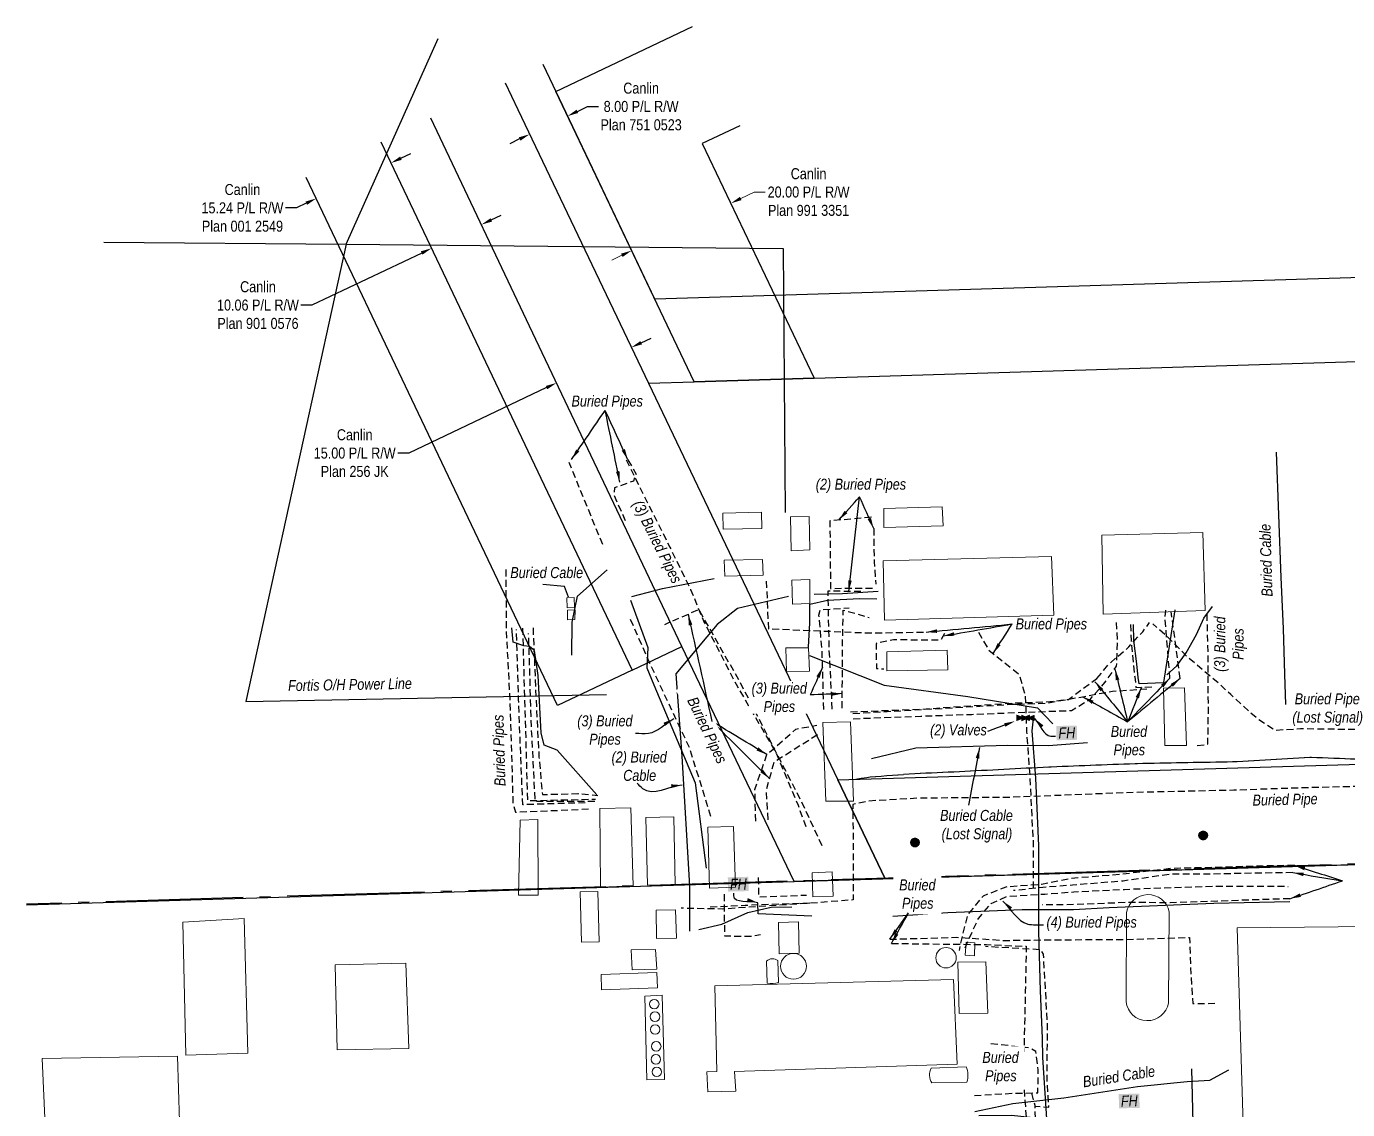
# Model space of a CAD drawing. Extents: x 663492 to 667541, y 5675958 to 5679620.
# Drawn here: x 665694 to 666896, y 5676738 to 5677723 of the extents above; entities that cross this region are included whole.
import ezdxf

# ---------------------------------------------------------------- set-up
doc = ezdxf.new("R2010")
doc.units = 0
doc.header["$LTSCALE"] = 5
for name, pattern in [('0', [1, 1, 0]), ('foc-QUARTERLINE', [33, 25, -3, 2, -3]), ('UG_PIPE', [1.875, 1.25, -0.625])]:
    doc.linetypes.add(name, pattern=pattern)
for name, color, linetype in [('AS-CABLE', 224, 'foc-CABLE'), ('AS-PIPE-UG', 44, 'UG_PIPE'), ('AS-PIPE-UG-T', 44, 'Continuous'), ('AS-POWER', 104, 'foc-POWER'), ('AS-SYMBOL', 7, 'Continuous'), ('AS-TELEPHONE', 224, 'foc-TEL'), ('C-RW', 13, 'Continuous'), ('F-RW', 190, 'Continuous'), ('L-SECQ', 8, 'foc-QUARTERLINE'), ('L-TITLEDB', 4, 'Continuous'), ('T-WATER', 160, 'Continuous')]:
    doc.layers.add(name, color=color, linetype=linetype)
doc.layers.add('AS-GENERAL', color=48, linetype='Continuous', lineweight=18)
doc.layers.add('C-RW-T', color=13, linetype='Continuous', lineweight=9)
doc.styles.add('175L', font='ARIALN.TTF', dxfattribs={"height": 20})
doc.styles.add('80CG', font='ARIALN.TTF', dxfattribs={"height": 10})
doc.styles.add('80L', font='ARIALN.TTF', dxfattribs={"height": 10})
doc.styles.add('foc-LtypeFont', font='ARIALN.TTF', dxfattribs={"height": 7.35})
doc.linetypes.add('foc-CABLE', pattern='A,2,-1,["C",foc-LtypeFont,S=0.2,R=0,X=-0.625,Y=-0.75],-1.24,8', length=12.24)
doc.linetypes.add('foc-POWER', pattern='A,6,-1,["P",foc-LtypeFont,S=0.2,R=0,X=-0.625,Y=-0.75],-1.24,4', length=12.24)
doc.linetypes.add('foc-TEL', pattern='A,2,-1,["T",foc-LtypeFont,S=0.2,R=0,X=-0.425,Y=-0.75],-1.24,8', length=12.24)
doc.dimstyles.new('Compass 5 000', dxfattribs={"dimscale": 5, "dimtxt": 9, "dimasz": 2, "dimexe": 0.2, "dimexo": 0.0625, "dimgap": 0.5, "dimtad": 0, "dimtih": 1, "dimtoh": 1, "dimzin": 0, "dimdsep": 46, "dimtxsty": '80CG', "dimcen": 0.1, "dimse1": 1, "dimse2": 1, "dimclrd": 256, "dimclrt": 256, "dimaunit": 1, "dimadec": 4, "dimazin": 0, "dimtfac": 0.06, "dimtofl": 0, "dimtmove": 0, "dimatfit": 1, "dimfxl": 0.2, "dimtolj": 1, "dimtzin": 0, "dimlwd": -1, "dimarcsym": 0})

# ---------------------------------------------------------------- blocks, each defined once
blk = doc.blocks.new('*X461')
at = {"color": 0}
for p, q in [((102.1, -2061.6), (108.8, -2061.6)), ((102.1, -2068.4), (108.8, -2068.4)), ((102.2, -2061.7), (108.8, -2061.7)), ((102.2, -2068.3), (108.7, -2068.3)), ((102.3, -2061.4), (108.6, -2061.4)), ((102.3, -2061.9), (108.6, -2061.9)), ((102.3, -2068.1), (108.6, -2068.1)), ((102.3, -2068.6), (108.7, -2068.6)), ((102.5, -2061.2), (108.5, -2061.2)), ((102.5, -2062), (108.4, -2062)), ((102.5, -2068), (108.4, -2068)), ((102.5, -2068.7), (108.5, -2068.7)), ((102.6, -2062.2), (108.3, -2062.2)), ((102.7, -2061.1), (108.2, -2061.1)), ((102.7, -2067.8), (108.3, -2067.8)), ((102.7, -2068.9), (108.3, -2068.9)), ((102.8, -2062.3), (108.1, -2062.3)), ((102.8, -2067.7), (108.1, -2067.7)), ((102.9, -2060.9), (108, -2060.9)), ((102.9, -2069.1), (108, -2069.1)), ((103, -2062.5), (108, -2062.5)), ((103, -2067.5), (108, -2067.5)), ((103.1, -2062.7), (107.8, -2062.7)), ((103.1, -2067.3), (107.8, -2067.3)), ((103.2, -2060.8), (107.7, -2060.8)), ((103.2, -2069.2), (107.8, -2069.2)), ((103.3, -2062.8), (107.7, -2062.8)), ((103.3, -2067.2), (107.6, -2067.2)), ((103.4, -2063), (107.5, -2063)), ((103.4, -2067), (107.5, -2067)), ((103.5, -2060.6), (107.4, -2060.6)), ((103.5, -2069.4), (107.4, -2069.4)), ((103.6, -2063.1), (107.3, -2063.1)), ((103.6, -2066.9), (107.3, -2066.9)), ((103.7, -2063.3), (107.2, -2063.3)), ((103.8, -2066.7), (107.2, -2066.7)), ((103.9, -2060.5), (107, -2060.5)), ((103.9, -2063.4), (107, -2063.4)), ((103.9, -2066.6), (107, -2066.6)), ((103.9, -2069.5), (107.1, -2069.5)), ((104.1, -2063.6), (106.9, -2063.6)), ((104.1, -2066.4), (106.9, -2066.4)), ((104.2, -2063.7), (106.7, -2063.7)), ((104.2, -2066.2), (106.7, -2066.2)), ((104.4, -2063.9), (106.6, -2063.9)), ((104.4, -2066.1), (106.6, -2066.1)), ((104.4, -2069.7), (106.5, -2069.7)), ((104.5, -2060.3), (106.5, -2060.3)), ((104.5, -2064.1), (106.4, -2064.1)), ((104.5, -2065.9), (106.4, -2065.9)), ((104.7, -2064.2), (106.3, -2064.2)), ((104.7, -2065.8), (106.2, -2065.8)), ((104.8, -2064.4), (106.1, -2064.4)), ((104.8, -2065.6), (106.1, -2065.6)), ((105, -2064.5), (105.9, -2064.5)), ((105, -2065.5), (105.9, -2065.5)), ((105.1, -2064.7), (105.8, -2064.7)), ((105.2, -2065.3), (105.8, -2065.3)), ((105.3, -2064.8), (105.6, -2064.8)), ((105.3, -2065.2), (105.6, -2065.2))]:
    blk.add_line(p, q, dxfattribs=at)
blk = doc.blocks.new('Pile')
h = blk.add_hatch(color=255)
h.dxf.hatch_style = 1
edge = h.paths.add_edge_path()
edge.add_arc((0, 0), 0.868, 0, 360)
at = {"color": 224}
for p, q in [((0.54, -0.54), (-0.54, 0.54)), ((-0.54, -0.54), (0.54, 0.54))]:
    blk.add_line(p, q, dxfattribs=at)
blk.add_circle((0, 0), 0.768, dxfattribs=at)
at = {"color": 224, "xscale": 0.16, "yscale": 0.16, "zscale": 0.16}
blk.add_blockref('*X461', (-16.87, 330.4), dxfattribs=at)
blk = doc.blocks.new('VALVE')
h = blk.add_hatch(color=255)
h.dxf.hatch_style = 1
edge = h.paths.add_edge_path()
edge.add_line((-0.33, 0.24), (-1.2, 0.59))
edge.add_line((-1.2, 0.59), (-1.2, -0.59))
edge.add_line((-1.2, -0.59), (-0.33, -0.24))
edge.add_arc((0, 0), 0.411, 215.8775, 324.1225)
edge.add_line((0.33, -0.24), (1.2, -0.59))
edge.add_line((1.2, -0.59), (1.2, 0.59))
edge.add_line((1.2, 0.59), (0.33, 0.24))
edge.add_arc((0, 0), 0.411, 35.8775, 144.1225)
at = {"color": 48}
for p, q in [((-1.1, 0.44), (-1.1, -0.44)), ((-0.29, 0.12), (-1.1, 0.44)), ((0.29, 0.12), (1.1, 0.44)), ((1.1, 0.44), (1.1, -0.44)), ((-1.1, -0.44), (-0.29, -0.12)), ((1.1, -0.44), (0.29, -0.12))]:
    blk.add_line(p, q, dxfattribs=at)
for radius in [0.311, 0.11]:
    blk.add_circle((0, 0), radius, dxfattribs=at)
blk = doc.blocks.new('*D467')
at = {"layer": 'C-RW-T', "transparency": 16777216}
for p, q in [((666343.6, 5677566.3), (666355.8, 5677572.1)), ((666355.8, 5677572.1), (666365.8, 5677572.1)), ((666235.4, 5677514.6), (666226.4, 5677510.3))]:
    blk.add_line(p, q, dxfattribs=at)
for points in [[(666342.9, 5677567.8), (666344.3, 5677564.8), (666334.6, 5677561.9)], [(666234.7, 5677516.1), (666236.1, 5677513.1), (666244.4, 5677518.9)]]:
    blk.add_solid(points, dxfattribs=at)
at = {"layer": 'C-RW-T', "transparency": 16777216, "insert": (666405.3, 5677572.1), "char_height": 10, "attachment_point": 5, "style": '80CG'}
blk.add_mtext('\\A1;Canlin\\P20.00 P/L R/W\\PPlan 991 3351', dxfattribs=at)
blk = doc.blocks.new('*D468')
at = {"layer": 'C-RW', "transparency": 16777216}
for p, q in [((666034.5, 5677602.9), (666043.6, 5677607.2)), ((665939.5, 5677557.7), (665929.5, 5677557.7)), ((665948.5, 5677562), (665939.5, 5677557.7))]:
    blk.add_line(p, q, dxfattribs=at)
for points in [[(666033.8, 5677604.4), (666035.2, 5677601.4), (666025.5, 5677598.6)], [(665947.8, 5677563.5), (665949.2, 5677560.5), (665957.5, 5677566.3)]]:
    blk.add_solid(points, dxfattribs=at)
at = {"layer": 'C-RW', "transparency": 16777216, "insert": (665890.4, 5677557.7), "char_height": 10, "attachment_point": 5, "style": '80CG'}
blk.add_mtext('\\A1;Canlin\\P15.24 P/L R/W\\PPlan 001 2549', dxfattribs=at)
blk = doc.blocks.new('*D469')
at = {"layer": 'C-RW', "transparency": 16777216}
for p, q in [((666116.7, 5677546.8), (666125.7, 5677551.1)), ((666053.4, 5677516.7), (665953.6, 5677469.3)), ((665953.6, 5677469.3), (665943.6, 5677469.3))]:
    blk.add_line(p, q, dxfattribs=at)
for points in [[(666116, 5677548.3), (666117.4, 5677545.3), (666107.7, 5677542.5)], [(666052.6, 5677518.2), (666054.1, 5677515.2), (666062.4, 5677521)]]:
    blk.add_solid(points, dxfattribs=at)
at = {"layer": 'C-RW', "transparency": 16777216, "insert": (665904.5, 5677469.3), "char_height": 10, "attachment_point": 5, "style": '80CG'}
blk.add_mtext('\\A1;Canlin\\P10.06 P/L R/W\\PPlan 901 0576', dxfattribs=at)
blk = doc.blocks.new('*D470')
at = {"layer": 'C-RW', "transparency": 16777216}
for p, q in [((666253, 5677435.1), (666262.1, 5677439.4)), ((666167, 5677394.3), (666041.6, 5677334.7)), ((666041.6, 5677334.7), (666031.6, 5677334.7))]:
    blk.add_line(p, q, dxfattribs=at)
for points in [[(666252.3, 5677436.6), (666253.8, 5677433.6), (666244, 5677430.8)], [(666166.3, 5677395.8), (666167.7, 5677392.8), (666176.1, 5677398.6)]]:
    blk.add_solid(points, dxfattribs=at)
at = {"layer": 'C-RW', "transparency": 16777216, "insert": (665992.5, 5677334.7), "char_height": 10, "attachment_point": 5, "style": '80CG'}
blk.add_mtext('\\A1;Canlin\\P15.00 P/L R/W\\PPlan 256 JK', dxfattribs=at)
blk = doc.blocks.new('*D474')
at = {"layer": 'C-RW', "transparency": 16777216}
for p, q in [((666195, 5677645.5), (666204.3, 5677649.9)), ((666204.3, 5677649.9), (666214.3, 5677649.9)), ((666142.5, 5677620.4), (666133.5, 5677616.1))]:
    blk.add_line(p, q, dxfattribs=at)
for points in [[(666194.3, 5677647), (666195.7, 5677644), (666186, 5677641.2)], [(666141.8, 5677621.9), (666143.3, 5677618.9), (666151.6, 5677624.7)]]:
    blk.add_solid(points, dxfattribs=at)
at = {"layer": 'C-RW', "transparency": 16777216, "insert": (666253, 5677649.9), "char_height": 10, "attachment_point": 5, "style": '80CG'}
blk.add_mtext('\\A1;Canlin\\P8.00 P/L R/W\\PPlan 751 0523', dxfattribs=at)

msp = doc.modelspace()

# ---------------------------------------------------------------- linework, layer by layer
at = {"layer": 'AS-CABLE', "flags": 128}
for points in [[(666839.397, 5677106.23), (666838.452, 5677133.64), (666837.177, 5677175.32), (666834.987, 5677221.705), (666830.902, 5677335.75)], [(666189.862, 5677150.955), (666190.327, 5677181.075), (666195.177, 5677204.76), (666221.982, 5677228.605)], [(666244.487, 5677204.3), (666272.337, 5677211.63), (666319.557, 5677220.795)], [(666186.912, 5677203.805), (666183.342, 5677213.54), (666163.707, 5677215.295)], [(666468.512, 5677208.925), (666435.997, 5677206.655), (666410.422, 5677206.075)], [(666243.442, 5677200.99), (666259.002, 5677157.965), (666258.232, 5677139.46), (666264.477, 5677124.115), (666302.142, 5677034.915), (666312.292, 5676957.435)], [(666405.367, 5677158.24), (666406.452, 5677180.535), (666406.442, 5677197.355), (666422.397, 5677200.895), (666451.592, 5677202.67), (666467.447, 5677202.355)], [(666738.412, 5677192.305), (666728.232, 5677126.09)], [(666731.272, 5677133.07), (666740.182, 5677141.34), (666748.587, 5677153.275), (666758.237, 5677169.71), (666764.857, 5677184.68), (666772.727, 5677195.395)], [(666212.782, 5677023.86), (666176.582, 5677064.765), (666164.692, 5677069.13), (666162.012, 5677080.365), (666159.437, 5677132.43), (666155.977, 5677155.175), (666151.572, 5677159.04), (666146.412, 5677159.555), (666136.527, 5677162.81), (666135.262, 5677175.835)], [(666728.407, 5677125.96), (666705.987, 5677124.81), (666705.127, 5677130.675), (666703.697, 5677143.06), (666701.247, 5677164.315), (666700.892, 5677178.88)], [(666406.232, 5677150.565), (666473.987, 5677123.6), (666550.117, 5677113.4), (666613.637, 5677103.16), (666627.457, 5677088.535)], [(666462.557, 5677057.035), (666502.952, 5677066.74), (666586.232, 5677069.19), (666623.617, 5677068.98), (666659.122, 5677071.56)], [(666305.387, 5676901.635), (666326.482, 5676906.555), (666350.097, 5676917.075), (666371.237, 5676921.895), (666390.132, 5676922.24)], [(666556.562, 5676736.12), (666590.932, 5676743.335), (666637.457, 5676748.335), (666704.407, 5676758.7), (666749.742, 5676763.455), (666770.167, 5676764.415), (666787.407, 5676773.95)], [(666559.997, 5676732.53), (666589.727, 5676732.695), (666618.022, 5676729.57), (666656.362, 5676725.455), (666713.152, 5676719.585), (666752.512, 5676711.71), (666755.342, 5676713.26), (666753.772, 5676774.935)]]:
    msp.add_lwpolyline(points, dxfattribs=at)
at = {"layer": 'AS-CABLE'}
msp.add_lwpolyline([(666387.072, 5677204.51), (666340.507, 5677193.505), (666322.112, 5677178.76), (666284.602, 5677133.985), (666290.162, 5677059.27), (666297.057, 5676940.88), (666296.992, 5676899.9)], dxfattribs=at)
at = {"layer": 'AS-GENERAL', "flags": 128}
for points in [[(666362.466, 5677281.138), (666362.663, 5677266.202), (666327.465, 5677265.612), (666327.268, 5677280.155)], [(666388.835, 5677276.944), (666389.426, 5677246.011), (666406.38, 5677246.799), (666405.789, 5677277.141)], [(666473.618, 5677284.286), (666473.743, 5677267.207), (666527.776, 5677268.714), (666526.645, 5677285.919)], [(666671.88, 5677260.136), (666673.222, 5677188.424), (666766.098, 5677191.775), (666763.751, 5677262.481)], [(666473.135, 5677236.804), (666474.294, 5677182.91), (666628.463, 5677187.358), (666626.165, 5677240.8)], [(666363.449, 5677238.098), (666364.039, 5677223.752), (666329.038, 5677222.966), (666328.448, 5677237.312)], [(666390.035, 5677219.333), (666390.585, 5677197.519), (666406.542, 5677197.886), (666406.359, 5677219.7)], [(666185.357, 5677203.163), (666185.65, 5677193.996), (666192.426, 5677194.288), (666192.134, 5677203.397)], [(666185.883, 5677192.069), (666186.059, 5677183.253), (666192.719, 5677183.486), (666192.894, 5677192.186)], [(666384.682, 5677157.6), (666385.23, 5677135.841), (666406.087, 5677136.39), (666405.172, 5677157.783)], [(666476.419, 5677154.184), (666476.497, 5677136.88), (666531.948, 5677137.815), (666531.246, 5677155.509)], [(666747.312, 5677121.436), (666748.869, 5677068.807), (666729.284, 5677068.807), (666727.987, 5677121.047)], [(666418.159, 5677089.706), (666420.859, 5677018.123), (666446.053, 5677018.302), (666443.534, 5677090.426)], [(666215.301, 5677011.593), (666215.942, 5676939.98), (666245.815, 5676941.126), (666243.578, 5677012.188)], [(666143.114, 5677001.056), (666141.576, 5676932.633), (666159.268, 5676932.633), (666159.012, 5677001.568)], [(666257.236, 5677003.41), (666258.81, 5676941.798), (666284.027, 5676942.527), (666282.607, 5677004.012)], [(666313.555, 5676994.501), (666315.293, 5676939.174), (666338.961, 5676939.976), (666336.955, 5676995.303)], [(666408.49, 5676953.025), (666409.245, 5676931.13), (666427.628, 5676931.717), (666426.789, 5676954.032)], [(666266.605, 5676919.021), (666266.939, 5676893.313), (666285.062, 5676893.814), (666284.393, 5676919.355)], [(665836.202, 5676908.255), (665838.857, 5676787.356), (665895.411, 5676789.15), (665891.82, 5676911.464)], [(666378.567, 5676879.579), (666396.767, 5676880.083), (666396.007, 5676908.48), (666377.807, 5676907.977)], [(666548.654, 5676889.921), (666547.578, 5676878.237), (666556.161, 5676877.69), (666556.537, 5676889.515)], [(665974.773, 5676869.379), (665976.441, 5676791.989), (666041.648, 5676793.47), (666039.055, 5676870.86)], [(666541.143, 5676871.901), (666542.264, 5676825.258), (666568.191, 5676825.538), (666566.649, 5676872.181)], [(666320.037, 5676850.423), (666321.969, 5676772.563), (666312.77, 5676772.044), (666313.564, 5676753.944), (666338.982, 5676754.579), (666337.999, 5676772.46), (666540.584, 5676779.098), (666537.001, 5676856.092)], [(666256.504, 5676840.923), (666258.226, 5676764.731), (666274.357, 5676765.06), (666272.217, 5676841.718)], [(665708.106, 5676784.157), (665710.886, 5676723.286), (665833.203, 5676727.074), (665831.182, 5676786.43)]]:
    msp.add_lwpolyline(points, close=True, dxfattribs=at)
at = {"layer": 'AS-GENERAL'}
for points in [[(666197.439, 5676935.73), (666213.488, 5676936.059), (666214.834, 5676890.47), (666198.751, 5676890.073)], [(666926.792, 5676657.947), (666917.58, 5676904.355), (666795.223, 5676902.953), (666802.705, 5676654.697)], [(666266.204, 5676883.517), (666267.202, 5676865.387), (666244.799, 5676864.753), (666243.983, 5676883.154)], [(666267.233, 5676862.562), (666267.867, 5676848.439), (666216.868, 5676846.628), (666216.506, 5676860.661)]]:
    msp.add_lwpolyline(points, close=True, dxfattribs=at)
at = {"layer": 'AS-GENERAL', "flags": 128}
for points in [[(666367.72, 5676852.72), (666367.092, 5676872.804, -0.37583703), (666377.453, 5676873.275), (666378.081, 5676853.347, -0.14104394)], [(666516.897, 5676775.435, 0.26612899), (666517.327, 5676762.002), (666549.348, 5676762.817, 0.1815032), (666548.596, 5676776.68)]]:
    msp.add_lwpolyline(points, format="xyb", close=True, dxfattribs=at)
at = {"layer": 'AS-GENERAL'}
for centre, radius in [((666530.29, 5676875.883), 9.281), ((666391.583, 5676868.097), 11.763), ((666264.932, 5676833.691), 4.349), ((666265.591, 5676822.326), 4.349), ((666265.756, 5676810.631), 4.349), ((666266.745, 5676795.313), 4.349), ((666266.415, 5676783.454), 4.349), ((666267.239, 5676772.089), 4.349)]:
    msp.add_circle(centre, radius, dxfattribs=at)
at = {"layer": 'AS-PIPE-UG', "flags": 128}
for points in [[(666218.067, 5677251.51), (666187.452, 5677326.36)], [(666240.937, 5677328.61), (666248.477, 5677315.74), (666246.022, 5677309.38), (666228.892, 5677303.1), (666228.222, 5677297.005), (666238.942, 5677272.135)], [(666239.287, 5677328.64), (666279.127, 5677249.21), (666298.032, 5677210.68), (666310.447, 5677180.715), (666339.302, 5677124.595), (666375.557, 5677062.46), (666395.777, 5677014.47), (666403.052, 5676994.5)], [(666462.522, 5677276.385), (666424.667, 5677273.085), (666425.242, 5677211.75), (666465.857, 5677212.095)], [(666464.547, 5677266.08), (666464.927, 5677235.8), (666466.477, 5677215.615)], [(666129.987, 5677228.835), (666130.222, 5677174.015), (666133.572, 5677110.87), (666136.412, 5677015.955), (666138.717, 5677008.33), (666196.907, 5677010.68), (666205.667, 5677011.365)], [(666366.772, 5677218.37), (666368.752, 5677175.095), (666460.217, 5677171.205), (666512.122, 5677171.95)], [(666452.917, 5677208.775), (666422.697, 5677209.245), (666423.822, 5677155.795), (666426.542, 5677102.045)], [(666417.662, 5676977.75), (666398.797, 5677017.97), (666343.227, 5677126.005), (666305.647, 5677192.465), (666274.217, 5677178.72)], [(666419.122, 5677101.63), (666417.612, 5677155.27), (666414.732, 5677187.515), (666415.867, 5677192.25), (666442.347, 5677194.065)], [(666316.462, 5677004.295), (666297.257, 5677066.115), (666260.687, 5677144.375), (666243.302, 5677183.755)], [(666435.912, 5677102.88), (666436.122, 5677157.14), (666436.842, 5677192.025), (666460.327, 5677185.38)], [(666445.912, 5677093.26), (666507.387, 5677095.59), (666553.642, 5677097.205), (666621.542, 5677099.88), (666644.302, 5677100.715), (666661.337, 5677110.8), (666674.672, 5677126.07), (666685.482, 5677141.145), (666686.192, 5677164.035), (666685.302, 5677181.4)], [(666667.572, 5677129.85), (666678.487, 5677142.96), (666696.572, 5677158.5), (666709.197, 5677172.38), (666715.477, 5677180.59)], [(666733.897, 5677130.05), (666729.517, 5677185.97), (666730.307, 5677192.08)], [(666743.337, 5677129.94), (666735.032, 5677190.815)], [(666758.762, 5677068.73), (666768.482, 5677070.05), (666768.972, 5677103.685), (666768.742, 5677123.38), (666768.802, 5677151.2), (666767.667, 5677189.53)], [(666202.142, 5677016.76), (666145.322, 5677015.035), (666141.542, 5677110.68), (666139.592, 5677174.39)], [(666145.117, 5677175.65), (666149.632, 5677018.67), (666211.572, 5677020.13)], [(666210.832, 5677018.015), (666156.682, 5677018.055), (666153.247, 5677086.26), (666150.662, 5677170.83)], [(666154.677, 5677175.745), (666157.457, 5677110.645), (666160.082, 5677058.205), (666163.202, 5677024.345), (666195.432, 5677025.095), (666213.667, 5677023.54)], [(666529.052, 5677170.68), (666525.372, 5677164.5), (666482.472, 5677164.975), (666466.647, 5677161.685), (666467.017, 5677138.9), (666473.737, 5677138.65)], [(666559.722, 5677171.78), (666569.282, 5677155.72), (666596.787, 5677133.535), (666602.422, 5677113.8)], [(666698.147, 5677178.965), (666698.727, 5677164.405), (666700.807, 5677142.9), (666701.872, 5677131.325), (666703.067, 5677121.735), (666719.417, 5677122.16)], [(666902.417, 5677083.395), (666852.547, 5677083.945), (666829.517, 5677082.59), (666813.972, 5677092.645), (666789.202, 5677115.135), (666779.467, 5677124.49), (666750.237, 5677148.98), (666731.922, 5677167.43), (666718.512, 5677179.385)], [(666443.552, 5677099.55), (666507.657, 5677101.88), (666553.102, 5677105.065), (666591.137, 5677107.51), (666620.472, 5677108.505), (666641.642, 5677110.81), (666667.572, 5677129.85)], [(666713.072, 5677120.055), (666681.692, 5677117.985), (666656.272, 5677113.275), (666620.597, 5677106.925), (666591.327, 5677106.055), (666444.092, 5677097.63)], [(666602.422, 5677113.8), (666603.562, 5677081.37), (666606.612, 5677038.955), (666609.702, 5676976.85), (666609.502, 5676939.655)], [(666357.352, 5677000.08), (666356.452, 5677028.85), (666367.357, 5677060.565), (666393.582, 5677083.705), (666412.807, 5677087.345)], [(666413.317, 5677078.42), (666373.647, 5677053.43), (666366.642, 5677028.105), (666368.292, 5677001.38)], [(667131.762, 5677036.88), (666862.467, 5677030.59), (666792.097, 5677028.19), (666700.492, 5677026.125), (666588.622, 5677021.715), (666503.767, 5677020.85), (666459.582, 5677018.325), (666445.542, 5677015.175), (666445.817, 5676984.61), (666445.882, 5676933.78), (666445.817, 5676928.42), (666401.902, 5676925.08), (666326.767, 5676920.14), (666289.332, 5676920.905)], [(666847.002, 5676960.02), (666772.047, 5676957.905), (666735.802, 5676957.07), (666689.882, 5676951.73), (666643.902, 5676947.865), (666617.137, 5676942.56), (666584.577, 5676940.185), (666564.002, 5676931.855), (666549.907, 5676914.93), (666543.257, 5676888.72), (666542.202, 5676882.57)], [(666845.572, 5676953.32), (666771.842, 5676951.98), (666736.097, 5676951.93), (666691.407, 5676945.64), (666645.282, 5676941.875), (666618.342, 5676939.745), (666591.602, 5676936.89)], [(666359.477, 5676948.93), (666359.837, 5676931.225), (666387.377, 5676932.13), (666403.377, 5676932.875)], [(666547.597, 5676884.965), (666559.822, 5676911.675), (666571.267, 5676925.175), (666585.992, 5676931.77), (666620.092, 5676933.76), (666646.662, 5676935.79), (666692.547, 5676938.055), (666735.102, 5676939.79), (666772.767, 5676941), (666841.597, 5676940.805)], [(666328.502, 5676933.68), (666328.632, 5676910.985), (666328.747, 5676895.77), (666353.272, 5676895.4), (666361.467, 5676896.885)], [(666843.082, 5676929.56), (666734.007, 5676925.87), (666695.507, 5676926.075), (666647.052, 5676924.155), (666617.662, 5676923.835)], [(666406.347, 5676925.505), (666347.512, 5676923.41), (666313.932, 5676921.68)], [(666479.057, 5676892.655), (666539.932, 5676894.515), (666583.342, 5676891.605), (666636.987, 5676892.28), (666690.797, 5676892.41), (666751.702, 5676894.305), (666753.087, 5676858.035), (666754.777, 5676834.16), (666777.232, 5676834.5)], [(666480.692, 5676888.89), (666567.037, 5676887.855), (666603.327, 5676886.265), (666602.407, 5676845.315), (666600.582, 5676765.405), (666604.632, 5676710.865), (666607.322, 5676637.12), (666607.242, 5676586.54), (666608.597, 5676538.77), (666614.842, 5676510.315), (666652.887, 5676481.715), (666670.217, 5676470.295)], [(666690.932, 5676462.075), (666636.322, 5676504.715), (666625.017, 5676518.01), (666617.472, 5676537.875), (666614.157, 5676586.87), (666612.897, 5676637.715), (666612.442, 5676709.895), (666611.252, 5676740.81), (666623.862, 5676740.14), (666622.192, 5676765.01), (666622.602, 5676815.17), (666618.977, 5676879.2), (666616.602, 5676883.14), (666566.272, 5676885.995)], [(666556.122, 5676750.515), (666591.012, 5676752.685), (666613.822, 5676752.945), (666614.197, 5676774.02), (666612.032, 5676790.76), (666605.972, 5676793.765), (666568.277, 5676798.02)], [(666607.987, 5676752.815), (666611.432, 5676740.695)]]:
    msp.add_lwpolyline(points, dxfattribs=at)
at = {"layer": 'AS-PIPE-UG-T', "ltscale": 0.2, "start_tangent": (-0.93639505, -0.35094773), "end_tangent": (-0.93639505, -0.35094773)}
msp.add_spline([(666583.609, 5677087.452), (666567.925, 5677081.573)], degree=3, dxfattribs=at)
at = {"layer": 'AS-PIPE-UG-T', "ltscale": 0.2}
msp.add_solid([(666583.024, 5677089.012), (666592.971, 5677090.96), (666584.194, 5677085.891)], dxfattribs=at)
at = {"layer": 'AS-POWER', "flags": 128}
for points in [[(665764.203, 5677526.714), (665984.701, 5677524.877), (666068.534, 5677711.631)], [(665984.701, 5677524.877), (665893.39, 5677108.963), (666221.482, 5677115.208)], [(665984.701, 5677524.877), (666382.295, 5677520.677), (666383.965, 5677280.722)]]:
    msp.add_lwpolyline(points, dxfattribs=at)
at = {"layer": 'AS-TELEPHONE', "linetype": '0'}
msp.add_lwpolyline([(666448.252, 5677038.225), (666461.232, 5677040.33), (666501.862, 5677043.43), (666547.367, 5677045.495), (666625.957, 5677049.62), (666704.327, 5677052.61), (666795.132, 5677054.32), (666862.627, 5677058.28), (666942.192, 5677055.105)], dxfattribs=at)
at = {"layer": 'C-RW', "flags": 128}
for points in [[(666342.621, 5677632.403), (666308.661, 5677616.248), (666410.487, 5677402.868), (666301.259, 5677399.522), (666175.272, 5677663.565), (666299.637, 5677722.74)], [(666129.267, 5677671.572), (666140.868, 5677647.19), (666259.629, 5677398.227), (666301.259, 5677399.522), (666410.487, 5677402.868), (667220.539, 5677427.844), (667230.416, 5677061.631), (667233.232, 5676970.253), (667237.483, 5676831.512), (667313.603, 5676833.823), (667309.362, 5676972.548), (667306.546, 5677063.912), (667294.143, 5677506.309), (666374.638, 5677477.992), (666265.515, 5677474.636), (666163.912, 5677688.065)], [(666129.267, 5677671.572), (666140.868, 5677647.19), (666259.629, 5677398.227), (666431.848, 5677037.755), (666474.799, 5676947.722), (666392.232, 5676945.281), (666289.871, 5677158.941), (666157.34, 5677438.001), (666061.691, 5677639.402)], [(666016.372, 5677617.828), (666102.652, 5677436.349), (666244.75, 5677137.465), (666289.871, 5677158.941), (666157.34, 5677438.001), (666061.691, 5677639.402)], [(666016.372, 5677617.828), (666102.652, 5677436.349), (666244.75, 5677137.465), (666177.048, 5677105.222), (666020.564, 5677433.868), (665948.383, 5677585.462)]]:
    msp.add_lwpolyline(points, dxfattribs=at)
at = {"layer": 'F-RW', "flags": 128}
msp.add_lwpolyline([(667540.192, 5676979.545), (667309.362, 5676972.548), (667233.232, 5676970.253), (666474.799, 5676947.722), (666431.848, 5677037.755), (667230.416, 5677061.631), (667306.546, 5677063.912), (667540.192, 5677071.078)], dxfattribs=at)
at = {"layer": 'L-SECQ'}
msp.add_line((667540.192, 5676980.355), (665693.922, 5676924.581), dxfattribs=at)
at = {"layer": 'L-TITLEDB', "flags": 128}
msp.add_lwpolyline([(665693.922, 5676923.98), (666392.232, 5676945.281), (667540.192, 5676979.695)], dxfattribs=at)
at = {"layer": 'T-WATER', "flags": 128}
for points in [[(666609.437, 5677093.02), (666608.237, 5677082.22), (666611.592, 5677039.22), (666614.407, 5676977.625), (666614.347, 5676939.545), (666614.362, 5676899.74), (666615.852, 5676845.715), (666617.637, 5676802.735), (666618.192, 5676785.085), (666621.527, 5676734.235), (666624.307, 5676685.24), (666625.212, 5676637.595), (666623.542, 5676635.365), (666585.182, 5676635.535), (666551.087, 5676635.965), (666515.662, 5676635.34), (666493.827, 5676632.735), (666457.327, 5676629.465), (666403.802, 5676630.765), (666380.842, 5676631.82)], [(666408.402, 5676913.72), (666359.482, 5676915.74), (666359.237, 5676925.82)], [(666481.997, 5676913.7), (666531.972, 5676917.14), (666599.602, 5676919.635), (666617.597, 5676919.77), (666646.217, 5676919.83), (666678.587, 5676921.525), (666773.977, 5676925.485), (666843.127, 5676927.105)]]:
    msp.add_lwpolyline(points, dxfattribs=at)

# ---------------------------------------------------------------- block references
at = {"xscale": 4.99872395, "yscale": 4.99872395, "zscale": 4.99872395}
for p in [(666764.187, 5676987.17), (666502.032, 5676980.7)]:
    msp.add_blockref('Pile', p, dxfattribs=at)
at = {"layer": 'AS-SYMBOL', "color": 3, "xscale": 4.99872395, "yscale": 4.99872395, "zscale": 4.99872395}
for p in [(666600.307, 5677093.975), (666604.727, 5677093.88)]:
    msp.add_blockref('VALVE', p, dxfattribs=at)

# ---------------------------------------------------------------- texts
at = {"layer": 'AS-CABLE', "ltscale": 0.2, "char_height": 9.99745, "attachment_point": 1, "style": '80L'}
for insert, rotation in [((666817.344, 5677203.764), 91.752144), ((666653.746, 5676767.794), 8.800495)]:
    msp.add_mtext_dynamic_manual_height_columns('\\pi0.30733;{\\fArial Narrow|b0|i1|c0|p34;Buried Cable}', width=66.03452, gutter_width=10, heights=[0], dxfattribs=dict(at, insert=insert, rotation=rotation))
for s, insert in [('\\pi0.30733;{\\fArial Narrow|b0|i1|c0|p34;Buried Cable}', (666133.701, 5677231.107)), ('\\pi8.0816;{\\fArial Narrow|b0|i1|c0|p34;(2) Buried \\P\\pi18.72;Cable}', (666218.002, 5677063.398)), ('\\pi0.30733;{\\fArial Narrow|b0|i1|c0|p34;Buried Cable\\P\\pi1.6849;(Lost Signal)}', (666524.582, 5677010.292))]:
    msp.add_mtext_dynamic_manual_height_columns(s, width=66.03452, gutter_width=10, heights=[0], dxfattribs=dict(at, insert=insert))
at = {"layer": 'AS-PIPE-UG-T', "ltscale": 0.2, "char_height": 9.99745, "attachment_point": 1, "style": '80L'}
for s, width, insert in [('\\pi0.3072;{\\fArial Narrow|b0|i1|c0|p34;Buried Pipes}', 65.02497, (666189.369, 5677387.067)), ('\\pi0.3072;{\\fArial Narrow|b0|i1|c0|p34;Buried Pipes}', 65.02497, (666593.286, 5677184.464)), ('\\pi2.977;{\\fArial Narrow|b0|i1|c0|p34;Buried Pipe\\P\\pi0.85609;(Lost Signal)}', 64.37694, (666844.432, 5677116.301)), ('\\pi0.54068;{\\fArial Narrow|b0|i1|c0|p34;(3) Buried \\P\\pi11.442;Pipes}', 50.95266, (666194.372, 5677096.271)), ('\\pi0.54076;{\\fArial Narrow|b0|i1|c0|p34;(2) Valves}', 51.64161, (666515.296, 5677088.069)), ('\\pi0.30321;{\\fArial Narrow|b0|i1|c0|p34;Buried \\P\\pi2.8503;Pipes}', 33.76985, (666679.793, 5677086.631))]:
    msp.add_mtext_dynamic_manual_height_columns(s, width=width, gutter_width=10, heights=[0], dxfattribs=dict(at, insert=insert))
for s, width, insert, rotation in [('\\pi1.0119;{\\fArial Narrow|b0|i1|c0|p34;(3) Buried Pipes}', 83.14229, (666253.423, 5677293.978), 296.637139), ('\\pi2.3064;{\\fArial Narrow|b0|i1|c0|p34;(3) Buried \\P\\pi13.207;Pipes}', 54.48412, (666774.207, 5677133.611), 89.876429), ('\\pi8.8986;{\\fArial Narrow|b0|i1|c0|p34;Buried Pipes}', 82.20778, (666119.972, 5677022.841), 91.713865), ('\\pi0.30643;{\\fArial Narrow|b0|i1|c0|p34;Buried Pipe}', 59.03588, (666808.627, 5677024.092), 1.338031)]:
    msp.add_mtext_dynamic_manual_height_columns(s, width=width, gutter_width=10, heights=[0], dxfattribs=dict(at, insert=insert, rotation=rotation))
at = {"layer": 'AS-POWER', "insert": (665988.075, 5677129.363), "char_height": 9.99745, "attachment_point": 2, "rotation": 1.090581, "style": '80L'}
msp.add_mtext_dynamic_manual_height_columns('{\\fArial Narrow|b0|i1|c0|p34;Fortis O/H Power Line}', width=113.497, gutter_width=50, heights=[0], dxfattribs=at)
at = {"layer": 'AS-SYMBOL', "char_height": 9.99745, "attachment_point": 1, "rotation": 1.362584, "style": '175L', "bg_fill": 1, "box_fill_scale": 1.15, "bg_fill_color": 14, "bg_fill_transparency": 0}
for insert in [(666632.059, 5677085.146), (666333.36, 5676947.583), (666688.893, 5676750.451)]:
    msp.add_mtext_dynamic_manual_height_columns('\\pi0.32819;{\\fArial Narrow|b0|i1|c0|p34;FH}', width=15.73438, gutter_width=100, heights=[0], dxfattribs=dict(at, insert=insert))

# ---------------------------------------------------------------- dimensions: what is measured, and where the dimension line sits
at = {"layer": 'C-RW', "color": 3}
for base, p1, p2, angle, text, picture, middle in [((666185.964, 5677641.156), (666150.923, 5677626.113), (666185.313, 5677642.522), 25.508024, 'Canlin\\P8.00 P/L R/W\\PPlan 751 0523', '*D474', (666253.021, 5677649.899)), ((665957.523, 5677566.266), (666026.787, 5677595.922), (665958.813, 5677563.557), 205.461327, 'Canlin\\P15.24 P/L R/W\\PPlan 001 2549', '*D468', (665890.379, 5677557.668)), ((666062.396, 5677521.023), (666119.931, 5677516.77), (666074.652, 5677495.243), 205.427731, 'Canlin\\P10.06 P/L R/W\\PPlan 901 0576', '*D469', (665904.468, 5677469.276)), ((666176.067, 5677398.569), (666228.377, 5677463.74), (666160.439, 5677431.475), 205.403965, 'Canlin\\P15.00 P/L R/W\\PPlan 256 JK', '*D470', (665992.481, 5677334.693))]:
    dim = msp.add_linear_dim(base=base, p1=p1, p2=p2, angle=angle, text=text, dimstyle='Compass 5 000', dxfattribs=at)
    dim.commit()
    dim.dimension.update_dxf_attribs({"geometry": picture, "text_midpoint": middle, "dimtype": 161})
at = {"layer": 'C-RW-T', "color": 3}
dim = msp.add_linear_dim(base=(666334.573, 5677561.949), p1=(666248.196, 5677511.017), p2=(666338.348, 5677554.038), angle=25.510763, text='Canlin\\P20.00 P/L R/W\\PPlan 991 3351', dimstyle='Compass 5 000', dxfattribs=at)
dim.commit()
dim.dimension.update_dxf_attribs({"geometry": '*D467', "text_midpoint": (666405.297, 5677572.058), "dimtype": 161})

# ---------------------------------------------------------------- leaders
at = {"layer": 'AS-CABLE', "linetype": '0', "ltscale": 0.2, "path_type": 1}
msp.add_leader([(666560.803, 5677067.048), (666550.706, 5677014.463)], dimstyle='Compass 5 000', override={"dimgap": 0.5, "dimtad": 0}, dxfattribs=at)
at = {"layer": 'AS-PIPE-UG-T', "ltscale": 0.2, "path_type": 1}
for points in [[(666189.678, 5677328.863), (666220.305, 5677373.554)], [(666233.692, 5677308.359), (666220.305, 5677373.554)], [(666240.937, 5677328.61), (666220.305, 5677373.554)], [(666432.687, 5677273.785), (666451.71, 5677295.061)], [(666464.547, 5677266.08), (666451.71, 5677295.061)], [(666512.122, 5677171.95), (666590.563, 5677179.366)], [(666527.768, 5677168.525), (666590.563, 5677179.366)], [(666573.132, 5677152.615), (666590.563, 5677179.366)], [(666683.977, 5677138.255), (666695.468, 5677090.358)], [(666665.767, 5677126.908), (666695.468, 5677090.358)], [(666733.897, 5677130.05), (666695.468, 5677090.358)], [(666743.337, 5677129.94), (666695.468, 5677090.358)], [(666707.973, 5677121.584), (666695.468, 5677090.358)], [(666654.988, 5677113.047), (666695.468, 5677090.358)], [(666369.603, 5677038.81), (666317.375, 5677090.798)], [(666367.357, 5677060.565), (666317.375, 5677090.798)], [(666845.572, 5676953.32), (666890.83, 5676945.775)], [(666847.002, 5676960.02), (666890.83, 5676945.775)], [(666843.082, 5676929.56), (666890.83, 5676945.775)], [(666581.828, 5676927.292), (666604.559, 5676906.536), (666618.948, 5676905.81)]]:
    msp.add_leader(points, dimstyle='Compass 5 000', override={"dimgap": 0.5, "dimtad": 0}, dxfattribs=at)
at = {"layer": 'AS-SYMBOL', "path_type": 1}
for points in [[(666610.852, 5677093.31), (666625.747, 5677077.361), (666629.756, 5677077.361)], [(666359.237, 5676925.82), (666337.24, 5676932.03), (666337.362, 5676934.482)]]:
    msp.add_leader(points, dimstyle='Compass 5 000', override={"dimgap": 0.5, "dimtad": 0}, dxfattribs=at)

# ---------------------------------------------------------------- next in the draw order: texts
at = {"layer": 'AS-PIPE-UG-T', "ltscale": 0.2, "char_height": 9.99745, "attachment_point": 1, "style": '80L', "bg_fill": 3, "box_fill_scale": 1.15, "bg_fill_color": 256, "bg_fill_true_color": 256, "bg_fill_transparency": 0}
for s, width, insert in [('\\pi0.54466;{\\fArial Narrow|b0|i1|c0|p34;(2) Buried Pipes}', 82.20778, (666411.285, 5677311.491)), ('\\pi1.0051;{\\fArial Narrow|b0|i1|c0|p34;(4) Buried Pipes}', 83.12865, (666620.663, 5676913.263))]:
    msp.add_mtext_dynamic_manual_height_columns(s, width=width, gutter_width=10, heights=[0], dxfattribs=dict(at, insert=insert))
at = {"layer": 'AS-PIPE-UG-T', "ltscale": 0.2, "insert": (666300.317, 5677121.307), "char_height": 9.99745, "attachment_point": 1, "rotation": 295.598393, "style": '80L', "bg_fill": 2}
msp.add_mtext_dynamic_manual_height_columns('\\pi7.7605;{\\fArial Narrow|b0|i1|c0|p34;Buried Pipes}', width=79.93153, gutter_width=10, heights=[0], dxfattribs=at)
at = {"layer": 'AS-PIPE-UG-T', "ltscale": 0.2, "insert": (666352.484, 5677126.007), "char_height": 9.99745, "attachment_point": 1, "style": '80L', "bg_fill": 3, "box_fill_scale": 1.15, "bg_fill_color": 256, "bg_fill_transparency": 0}
msp.add_mtext_dynamic_manual_height_columns('\\pi1.0079;{\\fArial Narrow|b0|i1|c0|p34;(3) Buried \\P\\pi11.909;Pipes}', width=51.88718, gutter_width=10, heights=[0], dxfattribs=at)
at = {"layer": 'AS-PIPE-UG-T', "ltscale": 0.2, "char_height": 9.99745, "attachment_point": 1, "style": '80L', "bg_fill": 2}
for insert in [(666487.392, 5676947.11), (666563.012, 5676790.251)]:
    msp.add_mtext_dynamic_manual_height_columns('\\pi0.30321;{\\fArial Narrow|b0|i1|c0|p34;Buried \\P\\pi2.8503;Pipes}', width=33.76985, gutter_width=10, heights=[0], dxfattribs=dict(at, insert=insert))

# ---------------------------------------------------------------- next in the draw order: linework, layer by layer
at = {"layer": 'AS-GENERAL', "flags": 128}
msp.add_lwpolyline([(666733.335, 5676917.759), (666732.68, 5676834.683, -0.85743541), (666694.064, 5676835.774), (666694.5, 5676916.887, -0.82021526)], format="xyb", close=True, dxfattribs=at)

# ---------------------------------------------------------------- next in the draw order: leaders
at = {"layer": 'AS-CABLE', "linetype": '0', "ltscale": 0.2, "path_type": 1}
msp.add_leader([(666290.349, 5677032.814), (666254.514, 5677029.463), (666249.485, 5677034.699)], dimstyle='Compass 5 000', override={"dimgap": 0.5, "dimtad": 0}, dxfattribs=at)
at = {"layer": 'AS-PIPE-UG-T', "ltscale": 0.2, "path_type": 1}
for points in [[(666441.788, 5677208.949), (666451.71, 5677295.061)], [(666295.778, 5677188.15), (666317.375, 5677090.798)]]:
    msp.add_leader(points, dimstyle='Compass 5 000', dxfattribs=at)
for points in [[(666418.037, 5677140.181), (666406.732, 5677114.851)], [(666435.963, 5677116.07), (666406.732, 5677114.851)], [(666282.821, 5677093.142), (666259.614, 5677079.737), (666247.819, 5677079.737)], [(666479.057, 5676892.655), (666496.19, 5676916.578)], [(666480.692, 5676888.89), (666496.19, 5676916.578)]]:
    msp.add_leader(points, dimstyle='Compass 5 000', override={"dimgap": 0.5, "dimtad": 0}, dxfattribs=at)

doc.saveas('drawing.dxf')
